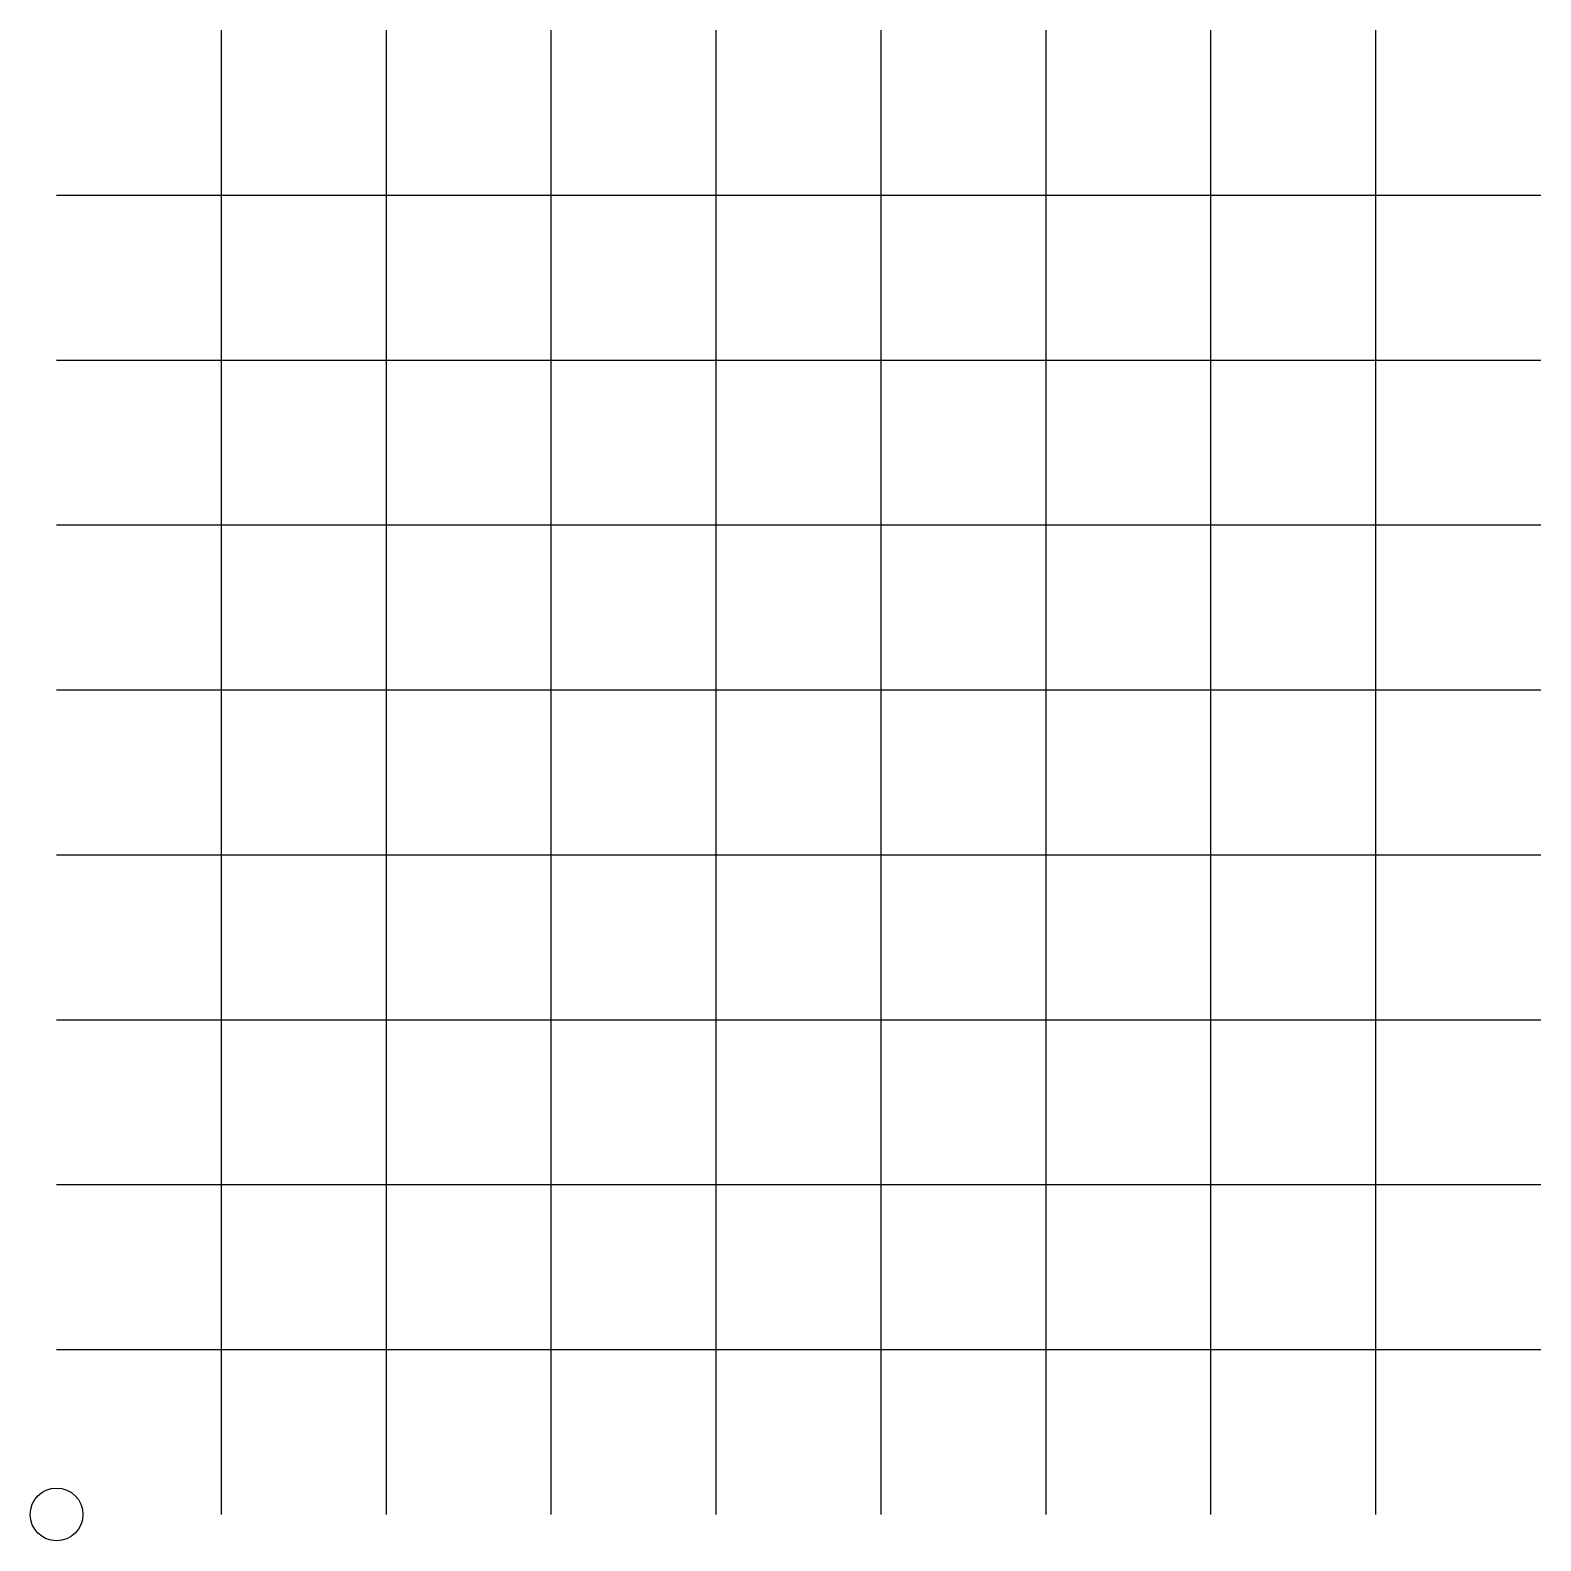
# Model space of a CAD drawing. Header units: millimetres. Extents: x 3.4 to 95, y 3.4 to 95.
import ezdxf

# ---------------------------------------------------------------- set-up
doc = ezdxf.new("R2010")
doc.units = ezdxf.units.MM
doc.header["$MEASUREMENT"] = 0
doc.layers.add('Livello 01', color=12, linetype='Continuous', true_color=0xc80000)
doc.layers.add('Predefinito', color=18, linetype='Continuous', true_color=0x000000)

msp = doc.modelspace()

# ---------------------------------------------------------------- linework, layer by layer
at = {"layer": 'Livello 01'}
for p, q in [((15, 5), (15, 95)), ((25, 5), (25, 95)), ((35, 5), (35, 95)), ((45, 5), (45, 95)), ((55, 5), (55, 95)), ((65, 5), (65, 95)), ((75, 5), (75, 95)), ((85, 5), (85, 95)), ((5, 85), (95, 85)), ((5, 75), (95, 75)), ((5, 65), (95, 65)), ((5, 55), (95, 55)), ((5, 45), (95, 45)), ((5, 35), (95, 35)), ((5, 25), (95, 25)), ((5, 15), (95, 15))]:
    msp.add_line(p, q, dxfattribs=at)
at = {"layer": 'Predefinito'}
msp.add_circle((5, 5), 1.6, dxfattribs=at)

doc.saveas('drawing.dxf')
